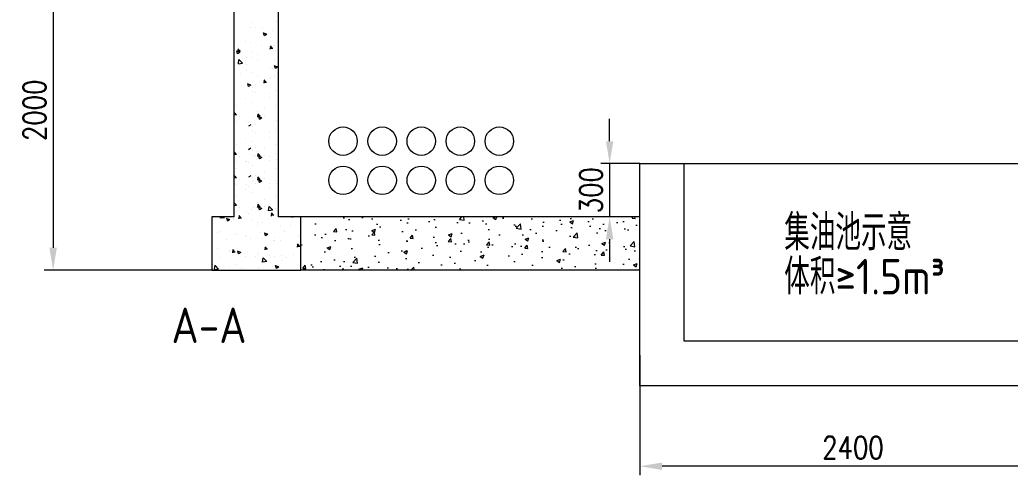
# Model space of a CAD drawing. Header units: millimetres. Extents: x 0 to 87554, y -20854 to 20404.
# Drawn here: x 64882 to 70456, y 11619 to 14182 of the extents above; entities that cross this region are included whole.
import ezdxf

# ---------------------------------------------------------------- set-up
doc = ezdxf.new("R2010")
doc.units = ezdxf.units.MM
doc.linetypes.add('AM_ISO02W050', pattern=[7.5, 6, -1.5])
doc.layers.get('0').update_dxf_attribs({"lineweight": 15})
doc.layers.get('Defpoints').update_dxf_attribs({"lineweight": 15})
doc.styles.add('GB', font='gbenor.shx', dxfattribs={"bigfont": 'gbcbig.shx'})
doc.styles.add('TH_GBDIM', font='romans.shx', dxfattribs={"width": 0.8, "bigfont": 'gbcbig.shx'})
doc.dimstyles.new('1TH_GBDIM', dxfattribs={"dimscale": 42, "dimtxt": 3, "dimasz": 3, "dimexe": 1.2, "dimexo": 0, "dimgap": 1, "dimtad": 1, "dimdec": 1, "dimlfac": -1.5, "dimdsep": 46, "dimtxsty": 'TH_GBDIM', "dimcen": 2.5, "dimclrd": 130, "dimclre": 130, "dimclrt": 3, "dimadec": 0, "dimazin": 2, "dimtfac": 0.714286, "dimtdec": 1, "dimtmove": 0, "dimatfit": 3, "dimfxl": 1, "dimtolj": 1, "dimtzin": 0, "dimlwd": -1, "dimlwe": -1, "dimarcsym": 0})

# ---------------------------------------------------------------- blocks, each defined once
blk = doc.blocks.new('*D231')
at = {"color": 130}
for p, q in [((66088.2, 14772.5), (65018.9, 14772.5)), ((65069.3, 14646.5), (65069.3, 12898.5)), ((65963.2, 12772.5), (65018.9, 12772.5))]:
    blk.add_line(p, q, dxfattribs=at)
at = {"color": 130, "lineweight": -3}
for points in [[(65048.3, 14646.5), (65090.3, 14646.5), (65069.3, 14772.5)], [(65048.3, 12898.5), (65090.3, 12898.5), (65069.3, 12772.5)]]:
    blk.add_solid(points, dxfattribs=at)
at = {"layer": 'Defpoints', "color": 0, "lineweight": -3}
for p in [(66088.2, 14772.5), (65069.3, 12772.5), (65963.2, 12772.5)]:
    blk.add_point(p, dxfattribs=at)
at = {"color": 3, "insert": (64964.3, 13672.5), "char_height": 126, "attachment_point": 5, "rotation": 90, "style": 'TH_GBDIM'}
blk.add_mtext('\\A1;2000', dxfattribs=at)
blk = doc.blocks.new('*D229')
at = {"color": 130}
for p, q in [((68371.2, 12294.5), (68371.2, 11618.7)), ((70771.2, 12294.5), (70771.2, 11618.7)), ((70645.2, 11669.1), (68497.2, 11669.1))]:
    blk.add_line(p, q, dxfattribs=at)
at = {"color": 130, "lineweight": -3}
for points in [[(68497.2, 11690.1), (68497.2, 11648.1), (68371.2, 11669.1)], [(70645.2, 11690.1), (70645.2, 11648.1), (70771.2, 11669.1)]]:
    blk.add_solid(points, dxfattribs=at)
at = {"layer": 'Defpoints', "color": 0, "lineweight": -3}
for p in [(68371.2, 12294.5), (70771.2, 12294.5), (68371.2, 11669.1)]:
    blk.add_point(p, dxfattribs=at)
at = {"color": 3, "insert": (69571.2, 11774.1), "char_height": 126, "attachment_point": 5, "style": 'TH_GBDIM'}
blk.add_mtext('\\A1;2400', dxfattribs=at)
blk = doc.blocks.new('*D238')
at = {"color": 130}
for p, q in [((68201.6, 13498.5), (68201.6, 13624.5)), ((68371.2, 13372.5), (68151.2, 13372.5)), ((68201.6, 13372.5), (68201.6, 13072.5)), ((68371.2, 13072.5), (68151.2, 13072.5)), ((68201.6, 12946.5), (68201.6, 12820.5))]:
    blk.add_line(p, q, dxfattribs=at)
at = {"color": 130, "lineweight": -3}
for points in [[(68180.6, 13498.5), (68222.6, 13498.5), (68201.6, 13372.5)], [(68180.6, 12946.5), (68222.6, 12946.5), (68201.6, 13072.5)]]:
    blk.add_solid(points, dxfattribs=at)
at = {"layer": 'Defpoints', "color": 0, "lineweight": -3}
for p in [(68371.2, 13372.5), (68201.6, 13072.5), (68371.2, 13072.5)]:
    blk.add_point(p, dxfattribs=at)
at = {"color": 3, "insert": (68096.6, 13222.5), "char_height": 126, "attachment_point": 5, "rotation": 90, "style": 'TH_GBDIM'}
blk.add_mtext('\\A1;300', dxfattribs=at)

msp = doc.modelspace()

# ---------------------------------------------------------------- hatches: boundary and pattern name
h = msp.add_hatch()
h.set_pattern_fill('AR-CONC', color=256, scale=30, style=0)
h.set_pattern_definition([(50, (-89299.9, -32200.87), (215.17805, -18.82564), [22.5, -247.5]), (355, (-89299.9, -32200.87), (-41.6254, 225.65764), [18, -198]), (100.4514, (-89281.97, -32202.44), (173.55281, 206.83186), [19.12206, -210.34263]), (46.1842, (-89299.9, -32140.87), (320.1723, -49.6557), [33.75, -371.25]), (96.6356, (-89273.22, -32145), (280.3988, 292.23536), [28.6831, -315.5139]), (351.1842, (-89299.9, -32140.87), (280.3986, 292.2356), [27, -297]), (21, (-89269.9, -32155.87), (179.07212, -120.78567), [22.5, -247.5]), (326, (-89269.9, -32155.87), (72.9946, 217.545), [18, -198]), (71.4514, (-89254.98, -32165.94), (252.0668, 96.75915), [19.12206, -210.34263]), (37.5, (-89299.9, -32200.874), (3.647957, 99.868156), [0, -195.6, 0, -201, 0, -198.75]), (7.5, (-89299.9, -32200.87), (78.92086, 118.323514), [0, -114.6, 0, -191.1, 0, -75.75]), (327.5, (-89366.8, -32200.874), (160.14673, -6.76646), [0, -75, 0, -234, 0, -310.5]), (317.5, (-89396.8, -32200.87), (174.95585, 30.0315), [0, -97.5, 0, -155.4, 0, -220.5])])
h.paths.add_polyline_path([(66463.212, 12772.476), (68371.212, 12772.476), (68371.212, 13072.476), (66463.212, 13072.476)])

# ---------------------------------------------------------------- linework, layer by layer
for p, q in [((66088.212, 13072.476), (66088.212, 14772.476)), ((66338.212, 13072.476), (66338.212, 14772.476)), ((66191.937, 14166.4), (66191.937, 14166.4)), ((66327.528, 14172.129), (66327.528, 14172.129)), ((66178.177, 14140.227), (66178.177, 14140.227)), ((66206.828, 14138.705), (66206.828, 14138.705)), ((66245.787, 14139.445), (66245.787, 14139.445)), ((66270.945, 14100.288), (66253.16, 14107.115)), ((66259.267, 14092.388), (66254.117, 14107.737)), ((66306.474, 14123.966), (66306.474, 14123.966)), ((66088.607, 14068.755), (66088.607, 14068.755)), ((66152.193, 14060.384), (66152.193, 14060.384)), ((66181.266, 14055.672), (66181.266, 14055.672)), ((66271.791, 14100.686), (66259.156, 14092.164)), ((66119.33, 13998.023), (66101.545, 14004.849)), ((66107.653, 13990.123), (66102.503, 14005.472)), ((66105.809, 14030.878), (66105.809, 14030.878)), ((66120.176, 13998.42), (66107.542, 13989.898)), ((66123.417, 14004.98), (66108.235, 14003.652)), ((66109.274, 14000.736), (66112.211, 14016.658)), ((66121.908, 14004.817), (66109.663, 14019.41)), ((66187.844, 14002.488), (66187.844, 14002.488)), ((66241.399, 14036.607), (66241.399, 14036.607)), ((66305.601, 14020.919), (66290.419, 14019.591)), ((66291.458, 14016.677), (66294.395, 14032.598)), ((66304.093, 14020.756), (66291.848, 14035.349)), ((66309.563, 14039.411), (66309.563, 14039.411)), ((66312.607, 14039.265), (66312.607, 14039.265)), ((66323.435, 14008.217), (66323.435, 14008.217)), ((66112.175, 13933.745), (66114.981, 13957.868)), ((66134.823, 13937.085), (66115.039, 13957.704)), ((66155.426, 13968.574), (66155.426, 13968.574)), ((66184.355, 13971.117), (66184.355, 13971.117)), ((66217.315, 13987.153), (66217.315, 13987.153)), ((66219.013, 13960.203), (66219.013, 13960.203)), ((66312.652, 13954.856), (66312.652, 13954.856)), ((66134.811, 13936.455), (66112.222, 13932.951)), ((66126.048, 13881.058), (66126.048, 13881.058)), ((66156.342, 13901.767), (66156.342, 13901.767)), ((66156.453, 13931.383), (66156.453, 13931.383)), ((66187.443, 13886.562), (66187.443, 13886.562)), ((66291.932, 13907.496), (66291.932, 13907.496)), ((66304.582, 13905.956), (66304.582, 13905.956)), ((66332.747, 13916.1), (66314.962, 13922.927)), ((66321.069, 13908.2), (66315.919, 13923.549)), ((66333.593, 13916.498), (66320.958, 13907.976)), ((66222.246, 13868.394), (66222.246, 13868.394)), ((66270.359, 13829.862), (66255.177, 13828.534)), ((66256.217, 13825.62), (66259.154, 13841.541)), ((66268.85, 13829.699), (66256.604, 13844.292)), ((66285.832, 13860.022), (66285.832, 13860.022)), ((66315.74, 13870.301), (66315.74, 13870.301)), ((66181.132, 13813.834), (66163.347, 13820.661)), ((66169.455, 13805.935), (66164.305, 13821.284)), ((66181.978, 13814.232), (66169.344, 13805.71)), ((66190.532, 13802.007), (66190.532, 13802.007)), ((66192.868, 13780.878), (66192.868, 13780.878)), ((66205.804, 13771.974), (66205.804, 13771.974)), ((66207.577, 13817.068), (66207.577, 13817.068)), ((66318.829, 13785.746), (66318.829, 13785.746)), ((66152.248, 13737.855), (66152.248, 13737.855)), ((66193.62, 13717.452), (66193.62, 13717.452)), ((66287.839, 13743.584), (66287.839, 13743.584)), ((66289.066, 13768.213), (66289.066, 13768.213)), ((66101.148, 13647.617), (66088.212, 13661.1)), ((66099.274, 13701.816), (66099.274, 13701.816)), ((66218.064, 13665.515), (66218.064, 13665.515)), ((66259.687, 13680.697), (66259.687, 13680.697)), ((66321.917, 13701.191), (66321.917, 13701.191)), ((66101.137, 13646.987), (66088.212, 13644.982)), ((66102.507, 13610.007), (66102.507, 13610.007)), ((66120.746, 13637.134), (66120.746, 13637.134)), ((66157.202, 13609.745), (66157.202, 13609.745)), ((66196.709, 13632.897), (66196.709, 13632.897)), ((66235.116, 13638.806), (66219.934, 13637.477)), ((66220.975, 13634.563), (66223.912, 13650.484)), ((66233.606, 13638.642), (66221.361, 13653.236)), ((66242.933, 13629.646), (66225.149, 13636.473)), ((66231.257, 13621.747), (66226.107, 13637.096)), ((66243.78, 13630.045), (66231.146, 13621.522)), ((66256.337, 13642.863), (66256.337, 13642.863)), ((66325.006, 13616.636), (66325.006, 13616.636)), ((66166.093, 13601.636), (66166.093, 13601.636)), ((66181.978, 13591.284), (66169.344, 13582.762)), ((66190.532, 13579.059), (66190.532, 13579.059)), ((66192.868, 13557.93), (66192.868, 13557.93)), ((66205.804, 13549.026), (66205.804, 13549.026)), ((66207.577, 13594.119), (66207.577, 13594.119)), ((66318.829, 13562.798), (66318.829, 13562.798)), ((66152.248, 13514.907), (66152.248, 13514.907)), ((66193.62, 13494.504), (66193.62, 13494.504)), ((66287.839, 13520.636), (66287.839, 13520.636)), ((66289.066, 13545.265), (66289.066, 13545.265)), ((66101.148, 13424.669), (66088.212, 13438.151)), ((66099.274, 13478.868), (66099.274, 13478.868)), ((66181.978, 13458.985), (66169.344, 13450.463)), ((66190.532, 13446.76), (66190.532, 13446.76)), ((66207.577, 13461.82), (66207.577, 13461.82)), ((66218.064, 13442.567), (66218.064, 13442.567)), ((66259.687, 13457.749), (66259.687, 13457.749)), ((66321.917, 13478.243), (66321.917, 13478.243)), ((66101.137, 13424.039), (66088.212, 13422.034)), ((66102.507, 13387.059), (66102.507, 13387.059)), ((66120.746, 13414.186), (66120.746, 13414.186)), ((66152.248, 13382.608), (66152.248, 13382.608)), ((66157.202, 13386.797), (66157.202, 13386.797)), ((66192.868, 13425.631), (66192.868, 13425.631)), ((66196.709, 13409.949), (66196.709, 13409.949)), ((66205.804, 13416.727), (66205.804, 13416.727)), ((66235.116, 13415.857), (66219.934, 13414.529)), ((66220.975, 13411.615), (66223.912, 13427.536)), ((66233.606, 13415.694), (66221.361, 13430.287)), ((66242.933, 13406.698), (66225.149, 13413.524)), ((66231.257, 13398.799), (66226.107, 13414.148)), ((66243.78, 13407.096), (66231.146, 13398.574)), ((66256.337, 13419.915), (66256.337, 13419.915)), ((66287.839, 13388.337), (66287.839, 13388.337)), ((66289.066, 13412.966), (66289.066, 13412.966)), ((66318.829, 13430.499), (66318.829, 13430.499)), ((66325.006, 13393.688), (66325.006, 13393.688)), ((66099.274, 13346.569), (66099.274, 13346.569)), ((66166.093, 13378.687), (66166.093, 13378.687)), ((66193.62, 13362.205), (66193.62, 13362.205)), ((66259.687, 13325.45), (66259.687, 13325.45)), ((66321.917, 13345.944), (66321.917, 13345.944)), ((66101.148, 13292.37), (66088.212, 13305.852)), ((66101.137, 13291.74), (66088.212, 13289.735)), ((66120.746, 13281.887), (66120.746, 13281.887)), ((66181.978, 13304.637), (66169.344, 13296.115)), ((66190.532, 13292.411), (66190.532, 13292.411)), ((66192.868, 13271.282), (66192.868, 13271.282)), ((66196.709, 13277.65), (66196.709, 13277.65)), ((66207.577, 13307.472), (66207.577, 13307.472)), ((66218.064, 13310.268), (66218.064, 13310.268)), ((66235.116, 13283.559), (66219.934, 13282.23)), ((66220.975, 13279.316), (66223.912, 13295.237)), ((66233.606, 13283.395), (66221.361, 13297.988)), ((66242.933, 13274.399), (66225.149, 13281.226)), ((66231.257, 13266.5), (66226.107, 13281.849)), ((66243.78, 13274.797), (66231.146, 13266.275)), ((66256.337, 13287.616), (66256.337, 13287.616)), ((66318.829, 13276.15), (66318.829, 13276.15)), ((66102.507, 13254.76), (66102.507, 13254.76)), ((66152.248, 13228.26), (66152.248, 13228.26)), ((66157.202, 13254.498), (66157.202, 13254.498)), ((66166.093, 13246.389), (66166.093, 13246.389)), ((66205.804, 13262.378), (66205.804, 13262.378)), ((66287.839, 13233.988), (66287.839, 13233.988)), ((66289.066, 13258.617), (66289.066, 13258.617)), ((66325.006, 13261.389), (66325.006, 13261.389)), ((66099.274, 13192.22), (66099.274, 13192.22)), ((66193.62, 13207.856), (66193.62, 13207.856)), ((66259.687, 13171.102), (66259.687, 13171.102)), ((66321.917, 13191.595), (66321.917, 13191.595)), ((66101.148, 13138.021), (66088.212, 13151.504)), ((66101.137, 13137.391), (66088.212, 13135.386)), ((66102.507, 13100.411), (66102.507, 13100.411)), ((66120.746, 13127.538), (66120.746, 13127.538)), ((66185.146, 13113.597), (66185.146, 13113.597)), ((66196.709, 13123.301), (66196.709, 13123.301)), ((66215.241, 13125.567), (66215.241, 13125.567)), ((66218.064, 13155.919), (66218.064, 13155.919)), ((66235.116, 13129.21), (66219.934, 13127.882)), ((66220.975, 13124.967), (66223.912, 13140.888)), ((66233.606, 13129.047), (66221.361, 13143.64)), ((66242.933, 13120.05), (66225.149, 13126.877)), ((66231.257, 13112.151), (66226.107, 13127.5)), ((66243.78, 13120.449), (66231.146, 13111.927)), ((66256.337, 13133.267), (66256.337, 13133.267)), ((66282.23, 13107.384), (66285.036, 13131.506)), ((66304.867, 13110.094), (66282.277, 13106.59)), ((66304.877, 13110.722), (66285.094, 13131.341)), ((66320.737, 13119.326), (66320.737, 13119.326)), ((66325.006, 13107.04), (66325.006, 13107.04)), ((66011.151, 13065.342), (66011.981, 13072.476)), ((66033.788, 13068.051), (66011.198, 13064.548)), ((66033.798, 13068.68), (66030.156, 13072.476)), ((66063.307, 13056.738), (66045.522, 13063.565)), ((66051.633, 13048.841), (66046.483, 13064.19)), ((66064.156, 13057.138), (66051.521, 13048.616)), ((66071.432, 13047.666), (66071.432, 13047.666)), ((66086.405, 13060.056), (66086.405, 13060.056)), ((66087.029, 13063.743), (66087.029, 13063.743)), ((66129.387, 13065.636), (66114.205, 13064.307)), ((66115.251, 13061.392), (66118.188, 13077.313)), ((66127.876, 13065.472), (66115.631, 13080.065)), ((66157.202, 13100.149), (66157.202, 13100.149)), ((66166.093, 13092.04), (66166.093, 13092.04)), ((66183.227, 13051.078), (66183.227, 13051.078)), ((66311.571, 13081.575), (66296.389, 13080.247)), ((66297.435, 13077.332), (66300.372, 13093.254)), ((66310.06, 13081.411), (66297.815, 13096.004)), ((66416.664, 13069.183), (66415.559, 13072.476)), ((66421.767, 13072.476), (66416.552, 13068.959)), ((68371.212, 13072.476), (66463.212, 13072.476)), ((66010.57, 12991.896), (66010.57, 12991.896)), ((66218.329, 13041.012), (66218.329, 13041.012)), ((66219.562, 13022.24), (66219.562, 13022.24)), ((66246.813, 13042.707), (66246.813, 13042.707)), ((66346.626, 13024.751), (66346.626, 13024.751)), ((66367.691, 12996.813), (66367.691, 12996.813)), ((66370.199, 12989.533), (66370.199, 12989.533)), ((66407.227, 13021.588), (66407.227, 13021.588)), ((65963.427, 12972.347), (65963.427, 12972.347)), ((65993.435, 12984.681), (65993.435, 12984.681)), ((66045.462, 12943.957), (66045.462, 12943.957)), ((66089.493, 12975.501), (66089.493, 12975.501)), ((66099.017, 12978.075), (66099.017, 12978.075)), ((66153.849, 12963.562), (66153.849, 12963.562)), ((66158.699, 12966.47), (66158.699, 12966.47)), ((66181.053, 12949.686), (66181.053, 12949.686)), ((66221.418, 12956.457), (66221.418, 12956.457)), ((66234.608, 12983.804), (66234.608, 12983.804)), ((66250.046, 12950.898), (66250.046, 12950.898)), ((66276.723, 12974.815), (66258.938, 12981.642)), ((66265.05, 12966.918), (66259.899, 12982.267)), ((66277.572, 12975.215), (66264.938, 12966.693)), ((66306.829, 12941.043), (66306.829, 12941.043)), ((66313.633, 12942.526), (66313.633, 12942.526)), ((66316.643, 12955.414), (66316.643, 12955.414)), ((66349.715, 12940.196), (66349.715, 12940.196)), ((66452.234, 12961.143), (66452.234, 12961.143)), ((65996.668, 12892.872), (65996.668, 12892.872)), ((66060.254, 12884.501), (66060.254, 12884.501)), ((66061.694, 12877.581), (66061.694, 12877.581)), ((66080.01, 12870.335), (66082.947, 12886.256)), ((66092.632, 12874.415), (66080.387, 12889.008)), ((66092.582, 12890.946), (66092.582, 12890.946)), ((66125.108, 12872.549), (66107.324, 12879.376)), ((66113.435, 12864.653), (66108.285, 12880.002)), ((66276.328, 12890.518), (66261.146, 12889.19)), ((66262.194, 12886.275), (66265.131, 12902.197)), ((66274.817, 12890.354), (66262.572, 12904.947)), ((66458.513, 12906.457), (66443.331, 12905.129)), ((66444.378, 12902.216), (66447.315, 12918.137)), ((66457.002, 12906.293), (66444.757, 12920.886)), ((66454.958, 12915.617), (66454.958, 12915.617)), ((65965.258, 12824.275), (65965.258, 12824.275)), ((66013.96, 12843.236), (66013.96, 12843.236)), ((66094.144, 12874.579), (66078.962, 12873.251)), ((66125.958, 12872.95), (66113.323, 12864.428)), ((66149.551, 12848.965), (66149.551, 12848.965)), ((66209.823, 12852.155), (66209.823, 12852.155)), ((66220.668, 12863.382), (66220.668, 12863.382)), ((66224.506, 12871.902), (66224.506, 12871.902)), ((66248.555, 12817.916), (66251.361, 12842.039)), ((66271.202, 12821.254), (66251.419, 12841.873)), ((66285.141, 12854.693), (66285.141, 12854.693)), ((66316.866, 12850.717), (66316.866, 12850.717)), ((66352.803, 12855.641), (66352.803, 12855.641)), ((66357.953, 12826.728), (66357.953, 12826.728)), ((66380.452, 12842.346), (66380.452, 12842.346)), ((66420.732, 12860.422), (66420.732, 12860.422)), ((65967.783, 12772.476), (65963.212, 12774.231)), ((65967.29, 12805.356), (65967.29, 12805.356)), ((65977.476, 12775.874), (65980.282, 12799.996)), ((66000.114, 12778.583), (65977.524, 12775.08)), ((66000.123, 12779.212), (65980.34, 12799.831)), ((66063.488, 12792.691), (66063.488, 12792.691)), ((66095.671, 12806.39), (66095.671, 12806.39)), ((66127.074, 12784.32), (66127.074, 12784.32)), ((66227.595, 12787.346), (66227.595, 12787.346)), ((66271.193, 12820.626), (66248.603, 12817.122)), ((66338.525, 12790.626), (66320.74, 12797.453)), ((66326.852, 12782.73), (66321.702, 12798.079)), ((66339.374, 12791.027), (66326.74, 12782.505)), ((68371.212, 12772.476), (66463.212, 12772.476))]:
    msp.add_line(p, q)
at = {"color": 6, "linetype": 'AM_ISO02W050', "ltscale": 0.1}
for p, q in [((68371.212, 12122.476), (68371.212, 13372.476)), ((68621.212, 12372.476), (68621.212, 13372.476)), ((70521.212, 12372.476), (68621.212, 12372.476)), ((70771.212, 12122.476), (68371.212, 12122.476))]:
    msp.add_line(p, q, dxfattribs=at)
at = {"color": 6, "linetype": 'Continuous'}
for p, q in [((68371.212, 13372.476), (70771.212, 13372.476)), ((68450.41, 13372.476), (69225.91, 13372.476))]:
    msp.add_line(p, q, dxfattribs=at)
msp.add_lwpolyline([(66088.212, 13072.476), (65963.212, 13072.476), (65963.212, 12772.476), (66463.212, 12772.476), (66463.212, 13072.476), (66338.212, 13072.476)])
at = {"color": 2}
for centre in [(66701.124, 13498.68), (66921.124, 13498.68), (67141.124, 13498.68), (67361.124, 13498.68), (67581.124, 13498.68), (66701.124, 13278.53), (66921.124, 13278.53), (67141.124, 13278.53), (67361.124, 13278.53), (67581.124, 13278.53)]:
    msp.add_circle(centre, 80, dxfattribs=at)

# ---------------------------------------------------------------- texts
at = {"color": 34, "lineweight": 15, "char_height": 200, "width": 2067.61854, "attachment_point": 7, "style": 'GB'}
for s, insert in [('集油池示意', (69184.467, 12884.591)), ('体积≥1.5m³', (69184.467, 12635.777))]:
    msp.add_mtext(s, dxfattribs=dict(at, insert=insert))
at = {"color": 2, "insert": (65735.159, 12362.125), "char_height": 200, "attachment_point": 7, "style": 'GB'}
msp.add_mtext('A-A', dxfattribs=at)

# ---------------------------------------------------------------- dimensions: what is measured, and where the dimension line sits
dim = msp.add_linear_dim(base=(65069.277, 12772.476), p1=(66088.212, 14772.476), p2=(65963.212, 12772.476), angle=90, dimstyle='1TH_GBDIM', override={"dimarcsym": 1})
dim.commit()
dim.dimension.update_dxf_attribs({"geometry": '*D231', "text_midpoint": (65069.277, 13672.476), "dimtype": 160})
dim = msp.add_linear_dim(base=(68201.556, 13072.476), p1=(68371.212, 13372.476), p2=(68371.212, 13072.476), angle=90, dimstyle='1TH_GBDIM')
dim.commit()
dim.dimension.update_dxf_attribs({"geometry": '*D238', "text_midpoint": (68201.556, 13222.476), "dimtype": 160})
dim = msp.add_linear_dim(base=(68371.212, 11669.071), p1=(70771.212, 12294.484), p2=(68371.212, 12294.484), dimstyle='1TH_GBDIM')
dim.commit()
dim.dimension.update_dxf_attribs({"geometry": '*D229', "text_midpoint": (69571.212, 11774.071)})

doc.saveas('drawing.dxf')
